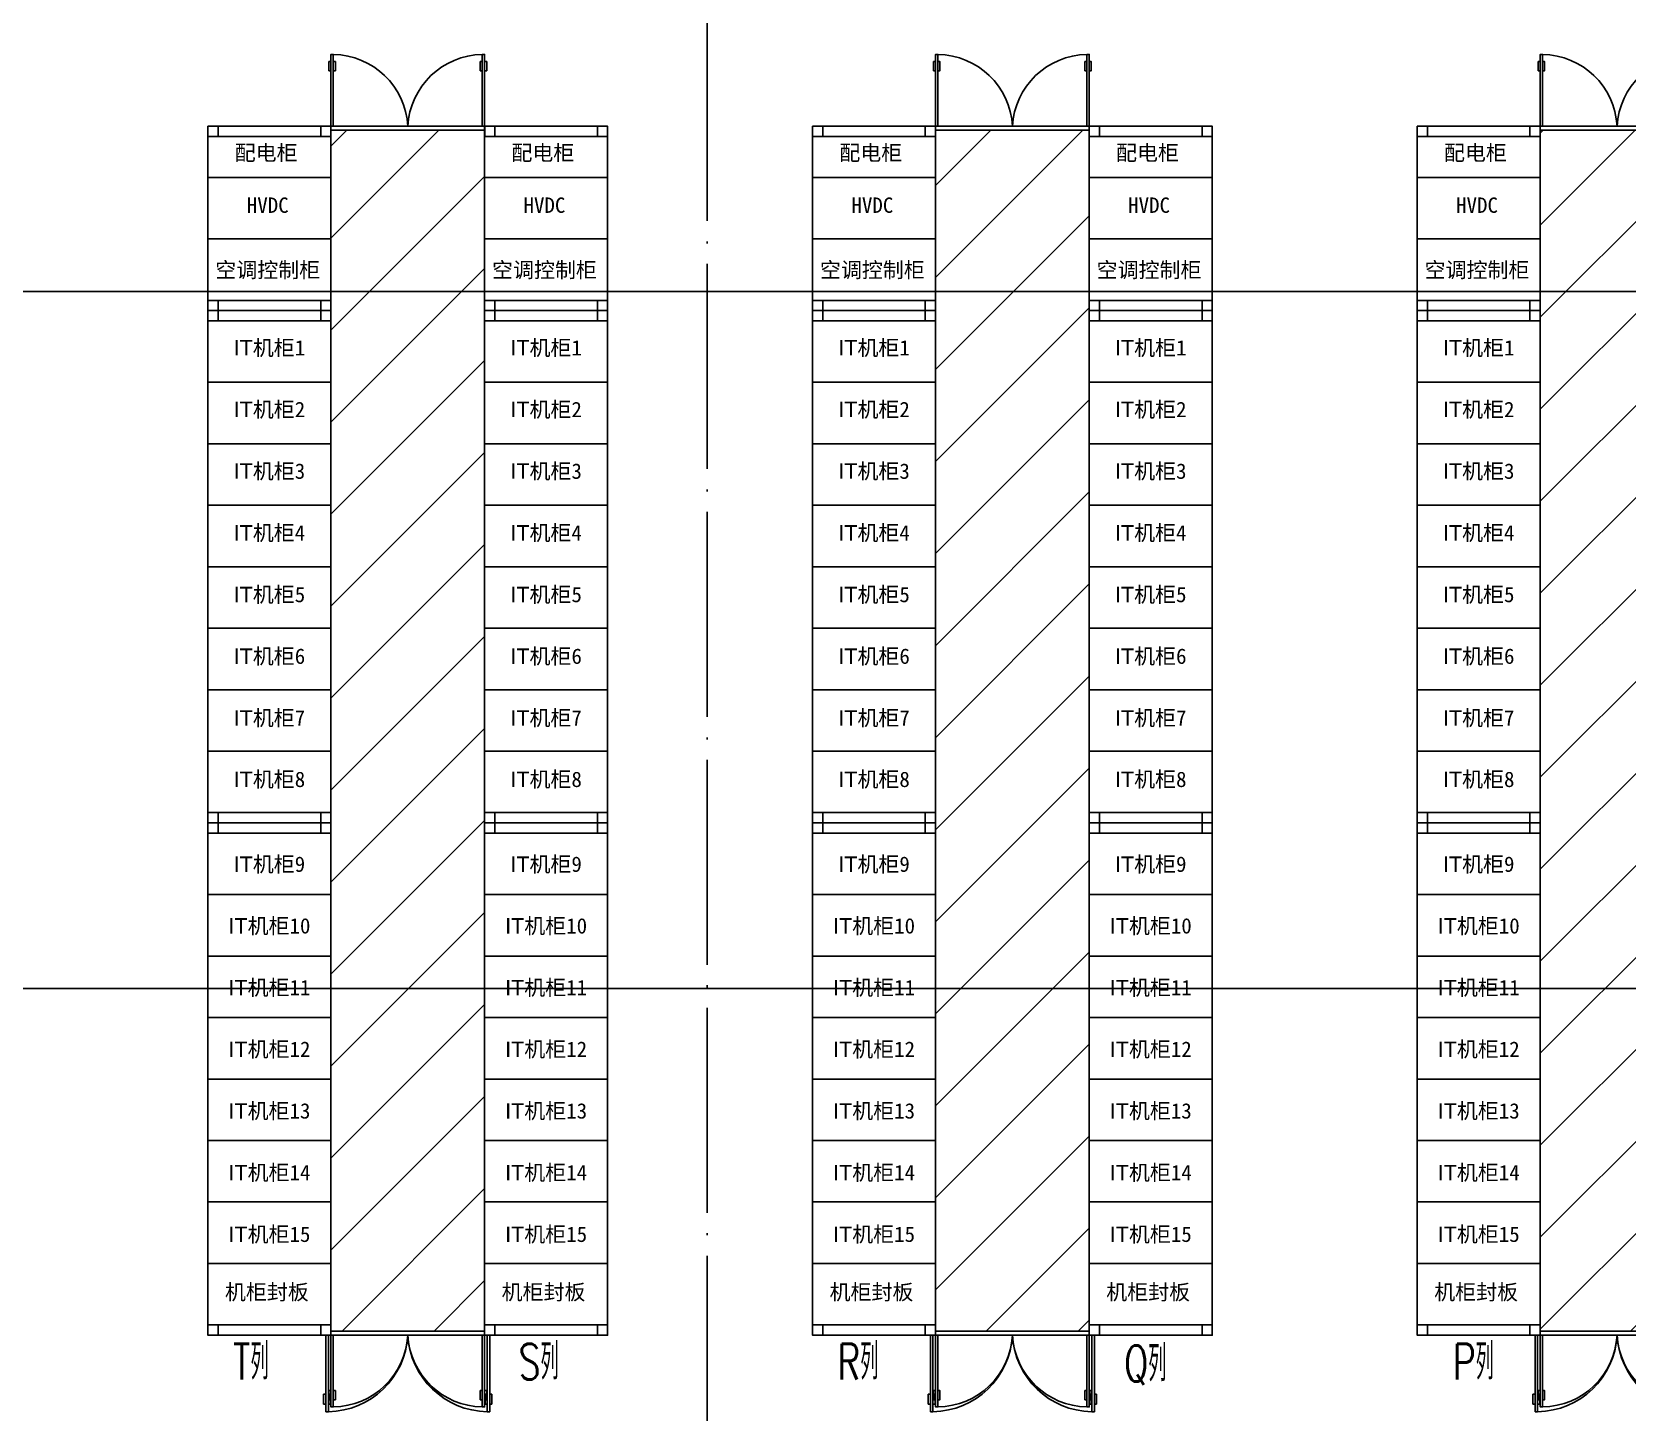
# Model space of a CAD drawing. Extents: x 758840 to 1108724, y -102573 to 143521.
# Drawn here: x 849945 to 865511, y 46652 to 60123 of the extents above; entities that cross this region are included whole.
import ezdxf

# ---------------------------------------------------------------- set-up
doc = ezdxf.new("R2010")
doc.units = 0
doc.header["$LTSCALE"] = 1000
doc.header["$MEASUREMENT"] = 0
doc.linetypes.add('DOTE', pattern=[2.4200000000000004, 2, -0.2, 0.02, -0.2])
for name, color, linetype in [('AXIS', 3, 'Continuous'), ('DOTE', 8, 'DOTE'), ('TB-框架', 4, 'Continuous'), ('编号图层', 7, 'Continuous')]:
    doc.layers.add(name, color=color, linetype=linetype)
doc.styles.add('_TCH_DIM_T3', font='SIMPLEX', dxfattribs={"width": 0.7058823529411765, "bigfont": 'GBCBIG'})
doc.styles.get("Standard").update_dxf_attribs({"font": 'gbenor.shx', "bigfont": 'gbcbig.shx'})

# ---------------------------------------------------------------- blocks, each defined once
blk = doc.blocks.new('TB-15Rack-D')
at = {"layer": 'TB-框架', "ltscale": 5}
h = blk.add_hatch(dxfattribs=at)
h.set_pattern_fill('ANSI31', color=254, scale=400)
h.set_pattern_definition([(45, (0, 0), (-449.0128060534576, 449.0128060534577), [])])
h.paths.add_polyline_path([(2699.999999994296, -39.81250001015724), (1199.999999994296, -39.81250001015724), (1199.999999994296, -11760.18749998996), (2699.999999984633, -11760.18749998996), (2699.999999984633, -11700)])
at = {"layer": 'TB-框架', "color": 3}
for p, q in [((2799.999999994296, -6800), (2699.999999994296, -6800)), ((2699.999999994296, -6800), (2699.999999994296, -6900)), ((2799.999999994296, -6800), (3799.999999994296, -6800)), ((2799.999999994296, -6900), (2799.999999994296, -6800)), ((2799.999999994296, -6800), (3799.999999994296, -6800)), ((3899.999999994296, -6800), (3799.999999994296, -6800)), ((3799.999999994296, -6800), (3799.999999994296, -6900)), ((3899.999999994296, -6900), (3899.999999994296, -6800)), ((3899.999999994296, -6900), (2699.999999994296, -6900)), ((2699.999999994296, -6900), (2799.999999994296, -6900)), ((3799.999999994296, -6900), (3899.999999994296, -6900))]:
    blk.add_line(p, q, dxfattribs=at)
for points in [[(1199.99999992107, 540.597077500599), (1180.260344436858, 540.597077500599), (1180.260344436858, 630.3949345473957), (1199.99999992107, 630.3949345473957)], [(1199.999999920954, -1.164153218269348e-10), (1223.335819939151, -1.164153218269348e-10), (1223.335819939151, 700.0745976035978), (1199.999999920954, 700.0745976035978)], [(1223.335819939151, 540.597077500599), (1243.075475423364, 540.597077500599), (1243.075475423364, 630.3949345473957), (1223.335819939151, 630.3949345473957)], [(2676.66417995654, 540.597077500599), (2656.924524472328, 540.597077500599), (2656.924524472328, 630.3949345473957), (2676.66417995654, 630.3949345473957)], [(2699.999999974738, -1.164153218269348e-10), (2676.66417995654, -1.164153218269348e-10), (2676.66417995654, 700.0745976035978), (2699.999999974738, 700.0745976035978)], [(2699.999999974621, 540.597077500599), (2719.739655458834, 540.597077500599), (2719.739655458834, 630.3949345473957), (2699.999999974621, 630.3949345473957)], [(99.99999997473788, -100), (-2.526212483644485e-08, -100), (-2.526212483644485e-08, 0), (99.99999997473788, 0)], [(0, 0), (1200.000000025262, 0), (1200.000000025262, -100), (0, -100)], [(1199.999999974738, -100), (1099.999999974738, -100), (1099.999999974738, 0), (1199.999999974738, 0)], [(1200.000000025262, 0), (2699.999999994296, 0), (2699.999999994296, -39.81250001015724), (1200.000000025262, -39.81250001015724)], [(2699.999999994296, -100), (2799.999999994296, -100), (2799.999999994296, 0), (2699.999999994296, 0)], [(3900.141435497673, 0), (2700.141435472411, 0), (2700.141435472411, -100), (3900.141435497673, -100)], [(3799.999999994296, -100), (3899.999999994296, -100), (3899.999999994296, 0), (3799.999999994296, 0)], [(1199.999999974738, -500), (-2.526212483644485e-08, -500), (-2.526212483644485e-08, -100), (1199.999999974738, -100)], [(1199.999999994296, -39.81250001015724), (2699.999999994296, -39.81250001015724), (2699.999999994296, -11760.18749998996), (1199.999999994296, -11760.18749998996)], [(2700.000000013853, -500), (3900.000000013853, -500), (3900.000000013853, -100), (2700.000000013853, -100)], [(4.784669727087021e-08, -1100), (1200.000000047847, -1100), (1200.000000047847, -500), (4.784669727087021e-08, -500)], [(3900.000000013853, -1100), (2700.000000013853, -1100), (2700.000000013853, -500), (3900.000000013853, -500)], [(4.784669727087021e-08, -1700), (1200.000000047847, -1700), (1200.000000047847, -1100), (4.784669727087021e-08, -1100)], [(3900.000000013853, -1700), (2700.000000013853, -1700), (2700.000000013853, -1100), (3900.000000013853, -1100)], [(99.99999997473788, -1800), (-2.526212483644485e-08, -1800), (-2.526212483644485e-08, -1700), (99.99999997473788, -1700)], [(0, -1700), (1200.000000025262, -1700), (1200.000000025262, -1800), (0, -1800)], [(1199.999999974738, -1800), (1099.999999974738, -1800), (1099.999999974738, -1700), (1199.999999974738, -1700)], [(2700.000000013853, -1800), (2800.000000013853, -1800), (2800.000000013853, -1700), (2700.000000013853, -1700)], [(3899.999999988591, -1700), (2699.999999963329, -1700), (2699.999999963329, -1800), (3899.999999988591, -1800)], [(3800.000000013853, -1800), (3900.000000013853, -1800), (3900.000000013853, -1700), (3800.000000013853, -1700)], [(99.99999997473788, -1900), (-2.526212483644485e-08, -1900), (-2.526212483644485e-08, -1800), (99.99999997473788, -1800)], [(-2.526212483644485e-08, -1800), (1200, -1800), (1200, -1900), (-2.526212483644485e-08, -1900)], [(1199.999999974738, -1900), (1099.999999974738, -1900), (1099.999999974738, -1800), (1199.999999974738, -1800)], [(2700.000000013853, -1900), (2800.000000013853, -1900), (2800.000000013853, -1800), (2700.000000013853, -1800)], [(3900.000000013853, -1800), (2699.999999988591, -1800), (2699.999999988591, -1900), (3900.000000013853, -1900)], [(3800.000000013853, -1900), (3900.000000013853, -1900), (3900.000000013853, -1800), (3800.000000013853, -1800)], [(6.740447133779526e-08, -2500), (1200.000000067404, -2500), (1200.000000067404, -1900), (6.740447133779526e-08, -1900)], [(3899.999999994296, -2500), (2699.999999994296, -2500), (2699.999999994296, -1900), (3899.999999994296, -1900)], [(6.740447133779526e-08, -3100), (1200.000000067404, -3100), (1200.000000067404, -2500), (6.740447133779526e-08, -2500)], [(3899.999999994296, -3100), (2699.999999994296, -3100), (2699.999999994296, -2500), (3899.999999994296, -2500)], [(6.740447133779526e-08, -3700), (1200.000000067404, -3700), (1200.000000067404, -3100), (6.740447133779526e-08, -3100)], [(3899.999999994296, -3700), (2699.999999994296, -3700), (2699.999999994296, -3100), (3899.999999994296, -3100)], [(6.740447133779526e-08, -4300), (1200.000000067404, -4300), (1200.000000067404, -3700), (6.740447133779526e-08, -3700)], [(3899.999999994296, -4300), (2699.999999994296, -4300), (2699.999999994296, -3700), (3899.999999994296, -3700)], [(6.740447133779526e-08, -4900), (1200.000000067404, -4900), (1200.000000067404, -4300), (6.740447133779526e-08, -4300)], [(3899.999999994296, -4900), (2699.999999994296, -4900), (2699.999999994296, -4300), (3899.999999994296, -4300)], [(6.740447133779526e-08, -5500), (1200.000000067404, -5500), (1200.000000067404, -4900), (6.740447133779526e-08, -4900)], [(3899.999999994296, -5500), (2699.999999994296, -5500), (2699.999999994296, -4900), (3899.999999994296, -4900)], [(6.740447133779526e-08, -6100), (1200.000000067404, -6100), (1200.000000067404, -5500), (6.740447133779526e-08, -5500)], [(3899.999999994296, -6100), (2699.999999994296, -6100), (2699.999999994296, -5500), (3899.999999994296, -5500)], [(6.740447133779526e-08, -6700), (1200.000000067404, -6700), (1200.000000067404, -6100), (6.740447133779526e-08, -6100)], [(3899.999999994296, -6700), (2699.999999994296, -6700), (2699.999999994296, -6100), (3899.999999994296, -6100)], [(99.99999997473788, -6800), (-2.526212483644485e-08, -6800), (-2.526212483644485e-08, -6700), (99.99999997473788, -6700)], [(-2.526212483644485e-08, -6700), (1200, -6700), (1200, -6800), (-2.526212483644485e-08, -6800)], [(-5.052424967288971e-08, -6800), (1199.999999974738, -6800), (1199.999999974738, -6900), (-5.052424967288971e-08, -6900)], [(-5.052424967288971e-08, -6800), (99.99999994947575, -6800), (99.99999994947575, -6900), (-5.052424967288971e-08, -6900)], [(1199.999999974738, -6800), (1099.999999974738, -6800), (1099.999999974738, -6700), (1199.999999974738, -6700)], [(1099.999999949476, -6900), (1199.999999949476, -6900), (1199.999999949476, -6800), (1099.999999949476, -6800)], [(2699.999999994296, -6800), (2799.999999994296, -6800), (2799.999999994296, -6700), (2699.999999994296, -6700)], [(3799.999999994296, -6800), (3899.999999994296, -6800), (3899.999999994296, -6700), (3799.999999994296, -6700)], [(6.740447133779526e-08, -7500), (1200.000000067404, -7500), (1200.000000067404, -6900), (6.740447133779526e-08, -6900)], [(3899.999999994296, -7500), (2699.999999994296, -7500), (2699.999999994296, -6900), (3899.999999994296, -6900)], [(6.740447133779526e-08, -8100), (1200.000000067404, -8100), (1200.000000067404, -7500), (6.740447133779526e-08, -7500)], [(3899.999999994296, -8100), (2699.999999994296, -8100), (2699.999999994296, -7500), (3899.999999994296, -7500)], [(6.740447133779526e-08, -8700), (1200.000000067404, -8700), (1200.000000067404, -8100), (6.740447133779526e-08, -8100)], [(3899.999999994296, -8700), (2699.999999994296, -8700), (2699.999999994296, -8100), (3899.999999994296, -8100)], [(6.740447133779526e-08, -9300), (1200.000000067404, -9300), (1200.000000067404, -8700), (6.740447133779526e-08, -8700)], [(3899.999999994296, -9300), (2699.999999994296, -9300), (2699.999999994296, -8700), (3899.999999994296, -8700)], [(6.740447133779526e-08, -9900), (1200.000000067404, -9900), (1200.000000067404, -9300), (6.740447133779526e-08, -9300)], [(3899.999999994296, -9900), (2699.999999994296, -9900), (2699.999999994296, -9300), (3899.999999994296, -9300)], [(6.740447133779526e-08, -10500), (1200.000000067404, -10500), (1200.000000067404, -9900), (6.740447133779526e-08, -9900)], [(3899.999999994296, -10500), (2699.999999994296, -10500), (2699.999999994296, -9900), (3899.999999994296, -9900)], [(6.740447133779526e-08, -11100), (1200.000000067404, -11100), (1200.000000067404, -10500), (6.740447133779526e-08, -10500)], [(3899.999999994296, -11100), (2699.999999994296, -11100), (2699.999999994296, -10500), (3899.999999994296, -10500)], [(6.740447133779526e-08, -11700), (1200.000000067404, -11700), (1200.000000067404, -11100), (6.740447133779526e-08, -11100)], [(3899.999999994296, -11700), (2699.999999994296, -11700), (2699.999999994296, -11100), (3899.999999994296, -11100)], [(3.958120942115784e-09, -11700), (1200.00000002922, -11700), (1200.00000002922, -11800), (3.958120942115784e-09, -11800)], [(3.958120942115784e-09, -11700), (100.0000000039581, -11700), (100.0000000039581, -11800), (3.958120942115784e-09, -11800)], [(1100.000000003958, -11800), (1200.000000003958, -11800), (1200.000000003958, -11700), (1100.000000003958, -11700)], [(1200.00000002922, -11800.00000000012), (2699.999999998254, -11800.00000000012), (2699.999999998254, -11760.18749998996), (1200.00000002922, -11760.18749998996)], [(1199.999999924912, -11800), (1223.33581994311, -11800), (1223.33581994311, -12500.07459760371), (1199.999999924912, -12500.07459760371)], [(2699.999999978696, -11800), (2676.664179960499, -11800), (2676.664179960499, -12500.07459760371), (2699.999999978696, -12500.07459760371)], [(3899.999999984633, -11700), (2699.999999959371, -11700), (2699.999999959371, -11800), (3899.999999984633, -11800)], [(2799.999999984633, -11800), (2699.999999984633, -11800), (2699.999999984633, -11700), (2799.999999984633, -11700)], [(3899.999999984633, -11700), (3799.999999984633, -11700), (3799.999999984633, -11800), (3899.999999984633, -11800)], [(1199.999999925029, -12340.59707750072), (1180.260344440816, -12340.59707750072), (1180.260344440816, -12430.39493454751), (1199.999999925029, -12430.39493454751)], [(1223.33581994311, -12340.59707750072), (1243.075475427322, -12340.59707750072), (1243.075475427322, -12430.39493454751), (1223.33581994311, -12430.39493454751)], [(2676.664179960499, -12340.59707750072), (2656.924524476286, -12340.59707750072), (2656.924524476286, -12430.39493454751), (2676.664179960499, -12430.39493454751)], [(2699.99999997858, -12340.59707750072), (2719.739655462792, -12340.59707750072), (2719.739655462792, -12430.39493454751), (2699.99999997858, -12430.39493454751)]]:
    blk.add_lwpolyline(points, close=True, dxfattribs=at)
for centre, radius, start, end in [((1211.018898020615, -40.02903720032191), 740.2061177917864, 3.200197137666901, 89.04656257511411), ((2688.87087306811, -39.76484914819594), 739.9401396934919, 90.94524364833578, 176.9194046867462), ((1211.018898024573, -11759.97096279979), 740.2061177917864, 270.9534374248862, 356.7998028623334), ((2688.870873072068, -11760.23515085192), 739.9401396934919, 183.0805953132536, 269.0547563516634)]:
    blk.add_arc(centre, radius, start, end, dxfattribs=at)
at = {"layer": 'TB-框架', "color": 8, "lineweight": 5, "ltscale": 5, "char_height": 150, "width": 1200.000000000001, "attachment_point": 5}
for s, insert in [('{\\fKaiTi|b0|i0|c134|p49;配电柜}', (567.751008666004, -267.8287949670921)), ('{\\fKaiTi|b0|i0|c134|p49;配电柜}', (3267.751008666004, -267.8287950159283)), ('{\\fKaiTi|b0|i0|c134|p49;HVDC}', (583.415655217017, -772.0990977147012)), ('{\\fKaiTi|b0|i0|c134|p49;HVDC}', (3283.415655217017, -772.0990977635374)), ('{\\fKaiTi|b0|i0|c134|p49;空调控制柜}', (583.415655217017, -1410.80625319056)), ('{\\fKaiTi|b0|i0|c134|p49;空调控制柜}', (3283.415655217017, -1410.806253239396)), ('{\\fArial|b0|i0|c0|p34;IT\\fKaiTi|b0|i0|c134|p49;机柜1}', (599.9999999860302, -2171.000000032524)), ('{\\fArial|b0|i0|c0|p34;IT\\fKaiTi|b0|i0|c134|p49;机柜1}', (3299.99999998603, -2171.000000032524)), ('{\\fArial|b0|i0|c0|p34;IT\\fKaiTi|b0|i0|c134|p49;机柜2}', (599.9999999860302, -2773.000000032524)), ('{\\fArial|b0|i0|c0|p34;IT\\fKaiTi|b0|i0|c134|p49;机柜2}', (3299.99999998603, -2773.000000032524)), ('{\\fArial|b0|i0|c0|p34;IT\\fKaiTi|b0|i0|c134|p49;机柜3}', (599.9999999860302, -3375.000000032524)), ('{\\fArial|b0|i0|c0|p34;IT\\fKaiTi|b0|i0|c134|p49;机柜3}', (3299.99999998603, -3375.000000032524)), ('{\\fArial|b0|i0|c0|p34;IT\\fKaiTi|b0|i0|c134|p49;机柜4}', (599.9999999860302, -3977.000000032524)), ('{\\fArial|b0|i0|c0|p34;IT\\fKaiTi|b0|i0|c134|p49;机柜4}', (3299.99999998603, -3977.000000032524)), ('{\\fArial|b0|i0|c0|p34;IT\\fKaiTi|b0|i0|c134|p49;机柜5}', (599.9999999860302, -4579.000000032524)), ('{\\fArial|b0|i0|c0|p34;IT\\fKaiTi|b0|i0|c134|p49;机柜5}', (3299.99999998603, -4579.000000032524)), ('{\\fArial|b0|i0|c0|p34;IT\\fKaiTi|b0|i0|c134|p49;机柜6}', (599.9999999860302, -5181.000000032524)), ('{\\fArial|b0|i0|c0|p34;IT\\fKaiTi|b0|i0|c134|p49;机柜6}', (3299.99999998603, -5181.000000032524)), ('{\\fArial|b0|i0|c0|p34;IT\\fKaiTi|b0|i0|c134|p49;机柜7}', (599.9999999860302, -5783.000000032524)), ('{\\fArial|b0|i0|c0|p34;IT\\fKaiTi|b0|i0|c134|p49;机柜7}', (3299.99999998603, -5783.000000032524)), ('{\\fArial|b0|i0|c0|p34;IT\\fKaiTi|b0|i0|c134|p49;机柜8}', (599.9999999864958, -6383.000000032524)), ('{\\fArial|b0|i0|c0|p34;IT\\fKaiTi|b0|i0|c134|p49;机柜8}', (3299.999999986496, -6383.000000032524)), ('{\\fArial|b0|i0|c134|p34;IT\\fKaiTi|b0|i0|c134|p49;机柜9}', (599.9999999795109, -7211.000000032524)), ('{\\fArial|b0|i0|c134|p34;IT\\fKaiTi|b0|i0|c134|p49;机柜9}', (3299.999999979511, -7211.000000032524)), ('{\\fArial|b0|i0|c134|p34;IT\\fKaiTi|b0|i0|c134|p49;机柜10}', (599.9999999795109, -7813.000000032524)), ('{\\fArial|b0|i0|c134|p34;IT\\fKaiTi|b0|i0|c134|p49;机柜10}', (3299.999999979511, -7813.000000032524)), ('{\\fArial|b0|i0|c134|p34;IT\\fKaiTi|b0|i0|c134|p49;机柜11}', (599.9999999795109, -8415.000000032524)), ('{\\fArial|b0|i0|c134|p34;IT\\fKaiTi|b0|i0|c134|p49;机柜11}', (3299.999999979511, -8415.000000032524)), ('{\\fArial|b0|i0|c134|p34;IT\\fKaiTi|b0|i0|c134|p49;机柜12}', (599.9999999795109, -9017.000000032524)), ('{\\fArial|b0|i0|c134|p34;IT\\fKaiTi|b0|i0|c134|p49;机柜12}', (3299.999999979511, -9017.000000032524)), ('{\\fArial|b0|i0|c134|p34;IT\\fKaiTi|b0|i0|c134|p49;机柜13}', (599.9999999795109, -9619.000000032524)), ('{\\fArial|b0|i0|c134|p34;IT\\fKaiTi|b0|i0|c134|p49;机柜13}', (3299.999999979511, -9619.000000032524)), ('{\\fArial|b0|i0|c134|p34;IT\\fKaiTi|b0|i0|c134|p49;机柜14}', (599.9999999795109, -10221.00000003252)), ('{\\fArial|b0|i0|c134|p34;IT\\fKaiTi|b0|i0|c134|p49;机柜14}', (3299.999999979511, -10221.00000003252)), ('{\\fArial|b0|i0|c134|p34;IT\\fKaiTi|b0|i0|c134|p49;机柜15}', (599.9999999795109, -10823.00000003252)), ('{\\fArial|b0|i0|c134|p34;IT\\fKaiTi|b0|i0|c134|p49;机柜15}', (3299.999999979511, -10823.00000003252)), ('{\\fKaiTi_GB2312|b0|i0|c134|p49;机柜封板}', (574.6730774116004, -11387.64926211616)), ('{\\fKaiTi_GB2312|b0|i0|c134|p49;机柜封板}', (3274.6730774116, -11387.64926211616))]:
    blk.add_mtext(s, dxfattribs=dict(at, insert=insert))

msp = doc.modelspace()

# ---------------------------------------------------------------- linework, layer by layer
at = {"layer": 'AXIS', "color": 252, "linetype": 'ByBlock'}
for p, q in [((771533.0203320272, 57587.5205841506), (914933.020332027, 57587.52058415061)), ((771533.0203320272, 50787.5205841506), (914933.020332027, 50787.52058415061))]:
    msp.add_line(p, q, dxfattribs=at)
at = {"layer": 'DOTE'}
for p, q in [((856533.0203320272, 103837.5205841506), (856533.0203320272, 34437.5205841506)), ((914933.0203320268, 57587.52058415061), (775066.2527293097, 57587.5205841506)), ((914933.0203320268, 50787.52058415061), (775066.2527293097, 50787.5205841506))]:
    msp.add_line(p, q, dxfattribs=at)
at = {"layer": 'TB-框架', "color": 3}
for p, q in [((852813.0207006275, 47402.52054524799), (852813.0207006275, 46655.77430780027)), ((852837.9122418757, 46655.77430780027), (852837.9122418757, 47402.52054524799)), ((854388.1291593793, 46655.77430780027), (854388.1291593793, 47402.52054524799)), ((854413.0207006275, 47402.52054524799), (854413.0207006275, 46655.77430780027)), ((858713.0207006275, 47402.52054524799), (858713.0207006275, 46655.77430780027)), ((858737.9122418757, 46655.77430780027), (858737.9122418757, 47402.52054524799)), ((860288.1291593793, 46655.77430780027), (860288.1291593793, 47402.52054524799)), ((860313.0207006275, 47402.52054524799), (860313.0207006275, 46655.77430780027)), ((864613.0207006275, 47402.52054524799), (864613.0207006275, 46655.77430780027)), ((864637.9122418757, 46655.77430780027), (864637.9122418757, 47402.52054524799)), ((852791.9650680334, 46730.09928173064), (852791.9650680334, 46825.88366258056)), ((852791.9650680334, 46825.88366258056), (852813.0207006275, 46825.88366258056)), ((852791.9650680334, 46730.09928173064), (852813.0207006275, 46730.09928173064)), ((852837.9122418757, 46825.88366258056), (852858.9678744697, 46825.88366258056)), ((852837.9122418757, 46730.09928173064), (852858.9678744697, 46730.09928173064)), ((852858.9678744697, 46730.09928173064), (852858.9678744697, 46825.88366258056)), ((854367.0735267852, 46730.09928173064), (854367.0735267852, 46825.88366258056)), ((854388.1291593793, 46825.88366258056), (854367.0735267852, 46825.88366258056)), ((854388.1291593793, 46730.09928173064), (854367.0735267852, 46730.09928173064)), ((854434.0763332215, 46825.88366258056), (854413.0207006275, 46825.88366258056)), ((854434.0763332215, 46730.09928173064), (854413.0207006275, 46730.09928173064)), ((854434.0763332215, 46730.09928173064), (854434.0763332215, 46825.88366258056)), ((858691.9650680334, 46730.09928173064), (858691.9650680334, 46825.88366258056)), ((858691.9650680334, 46825.88366258056), (858713.0207006275, 46825.88366258056)), ((858691.9650680334, 46730.09928173064), (858713.0207006275, 46730.09928173064)), ((858737.9122418757, 46825.88366258056), (858758.9678744697, 46825.88366258056)), ((858737.9122418757, 46730.09928173064), (858758.9678744697, 46730.09928173064)), ((858758.9678744697, 46730.09928173064), (858758.9678744697, 46825.88366258056)), ((860267.0735267852, 46730.09928173064), (860267.0735267852, 46825.88366258056)), ((860288.1291593793, 46825.88366258056), (860267.0735267852, 46825.88366258056)), ((860288.1291593793, 46730.09928173064), (860267.0735267852, 46730.09928173064)), ((860334.0763332215, 46825.88366258056), (860313.0207006275, 46825.88366258056)), ((860334.0763332215, 46730.09928173064), (860313.0207006275, 46730.09928173064)), ((860334.0763332215, 46730.09928173064), (860334.0763332215, 46825.88366258056)), ((864591.9650680334, 46730.09928173064), (864591.9650680334, 46825.88366258056)), ((864591.9650680334, 46825.88366258056), (864613.0207006275, 46825.88366258056)), ((864591.9650680334, 46730.09928173064), (864613.0207006275, 46730.09928173064)), ((864637.9122418757, 46825.88366258056), (864658.9678744697, 46825.88366258056)), ((864637.9122418757, 46730.09928173064), (864658.9678744697, 46730.09928173064)), ((864658.9678744697, 46730.09928173064), (864658.9678744697, 46825.88366258056)), ((852813.0207006275, 46655.77430780027), (852837.9122418757, 46655.77430780027)), ((854413.0207006275, 46655.77430780027), (854388.1291593793, 46655.77430780027)), ((858713.0207006275, 46655.77430780027), (858737.9122418757, 46655.77430780027)), ((860313.0207006275, 46655.77430780027), (860288.1291593793, 46655.77430780027)), ((864613.0207006275, 46655.77430780027), (864637.9122418757, 46655.77430780027))]:
    msp.add_line(p, q, dxfattribs=at)
for centre, radius, start, end in [((852824.7741918764, 47445.21818492834), 789.5531923112388, 270.9534374248826, 356.7998028623806), ((854401.149631927, 47444.93638433939), 789.2694823397247, 183.0805953132824, 269.0547563516687), ((858724.7741918764, 47445.21818492834), 789.5531923112388, 270.9534374248826, 356.7998028623806), ((860301.149631927, 47444.93638433939), 789.2694823397247, 183.0805953132824, 269.0547563516687), ((864624.7741918764, 47445.21818492834), 789.5531923112388, 270.9534374248826, 356.7998028623806), ((866201.149631927, 47444.93638433939), 789.2694823397247, 183.0805953132824, 269.0547563516687)]:
    msp.add_arc(centre, radius, start, end, dxfattribs=at)

# ---------------------------------------------------------------- block references
at = {"layer": 'TB-框架'}
for p in [(851663.237567665, 59202.52054525014), (857563.2375676846, 59202.52054525014), (863463.3790032075, 59202.52054525014)]:
    msp.add_blockref('TB-15Rack-D', p, dxfattribs=at)

# ---------------------------------------------------------------- texts
at = {"layer": '编号图层', "color": 8, "style": '_TCH_DIM_T3', "width": 0.7058823529411765}
for s, p in [('T列', (851907.8688756439, 46969.7159163769)), ('S列', (854695.4244311999, 46969.7159163769)), ('R列', (857804.7577645339, 46969.7159163769)), ('Q列', (860604.7577645339, 46951.67494999026)), ('P列', (863810.9799867559, 46969.71591636013))]:
    msp.add_text(s, height=350, dxfattribs=at).set_placement(p)

doc.saveas('drawing.dxf')
